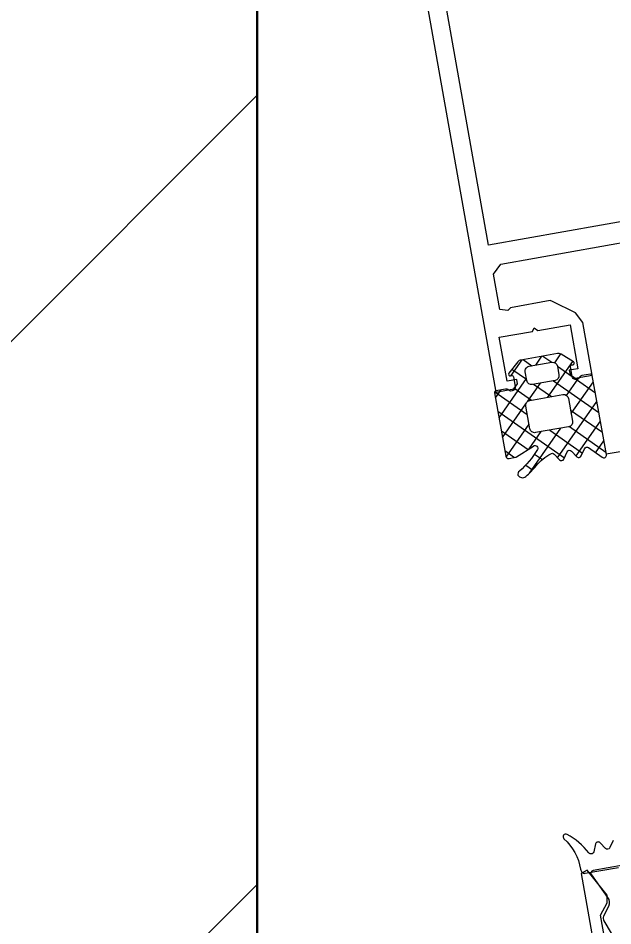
# Model space of a CAD drawing. Header units: millimetres. Extents: x -8417289 to 9420486, y 0 to 166066.
# Drawn here: x 73175.5 to 73242.1, y 105877.8 to 105979.5 of the extents above; entities that cross this region are included whole.
import ezdxf
from ezdxf import colors
from ezdxf.entities.mleader import LeaderData, LeaderLine
from ezdxf.math import Vec2, Vec3

# ---------------------------------------------------------------- set-up
doc = ezdxf.new("R2010")
doc.units = ezdxf.units.MM
doc.header["$MEASUREMENT"] = 0
doc.layers.get('0').update_dxf_attribs({"color": 250, "lineweight": 9})
for name, color, linetype, lineweight in [('АР_Перегородки витражные', 152, 'Continuous', 13), ('АР_Размеры дверей', 15, 'Continuous', 0), ('АР_Сущ Несущая стена', 216, 'Continuous', 30), ('АР_Штриховка кирпич', 250, 'Continuous', 9)]:
    doc.layers.add(name, color=color, linetype=linetype, lineweight=lineweight)
doc.layers.add('ТХ_привязки ЭО', color=96, linetype='Continuous')
doc.layers.add('ТХ_размеры', color=240, linetype='Continuous')
doc.layers.get('АР_Размеры дверей').off()
doc.styles.add('ISOCPEUR', font='isocpeur.TTF')
doc.styles.add('ГОСТ 2.304', font='isocpeur.TTF', dxfattribs={"width": 0.7})

# ---------------------------------------------------------------- blocks, each defined once
blk = doc.blocks.new('стойка витр.')
h = blk.add_hatch()
h.set_pattern_fill('ANSI37', scale=0.5, angle=-69.23283665521843)
h.set_pattern_definition([(335.7671633447816, (-69115.31625940584, 318510.9409690977), (0.6515825639889636, 1.447617495164233), []), (65.76716334478155, (-69115.31625940584, 318510.9409690977), (-1.447617495164233, 0.6515825639889636), [])])
edge = h.paths.add_edge_path()
edge.add_line((-22.69442369043827, 14.13646889062511), (-23.03581465108437, 15.03674084689555))
edge.add_arc((-23.43472203482704, 14.88552442783714), 0.426606969231953, 20.76054121617168, 72.29995807937499)
edge.add_arc((-23.17519432072194, 15.69843630689562), 0.4267278803337561, 110.7639791014305, 252.28796188313498, ccw=False)
edge.add_line((-23.32647754022037, 16.09744767434313), (-22.30045238576713, 16.48652534212306))
edge.add_arc((-22.23557122191811, 16.31559297980009), 0.1828317202011609, 20.74895968860318, 110.7853670150393, ccw=False)
edge.add_line((-22.06459766681655, 16.38036551539699), (-22.02136925791274, 16.26636916297139))
edge.add_arc((-21.85036169383434, 16.33121481389334), 0.1828894349477776, 200.7666051414026, 335.7779732891441)
edge.add_line((-21.68357339510112, 16.25618009645405), (-21.08991230116226, 17.78525728297245))
edge.add_arc((-21.70321396183568, 17.95657679537892), 0.6367804192309714, 344.3928406199507, 381.7248777476984)
edge.add_line((-21.1116628201562, 18.19228116337763), (-22.58147269752226, 22.06827310883818))
edge.add_arc((-23.18057156739388, 21.852472630542), 0.6367804192296693, 19.80944894391843, 57.14148607166609)
edge.add_line((-22.83507592984824, 22.38737642259366), (-24.29334917705273, 23.13834224954917))
edge.add_arc((-24.36844682475663, 22.97158227615987), 0.1828894349476184, 65.75635339884347, 200.7677215648203)
edge.add_line((-24.53945312526776, 22.90673329312267), (-24.49622471639304, 22.79273694081348))
edge.add_arc((-24.66715707872659, 22.7278557770023), 0.1828317201976129, -69.25104032206309, 20.78536700277641, ccw=False)
edge.add_line((-24.60238454316277, 22.55688222189201), (-25.62840969761601, 22.16780455411208))
edge.add_arc((-25.77973726672901, 22.56679910380675), 0.4267278803402734, 149.2463648073436, 290.7703475895543, ccw=False)
edge.add_arc((-26.51302534269302, 23.00322659508151), 0.4266069692186295, 329.2343686070108, 380.7737854734352)
edge.add_line((-26.11415292418678, 23.1545352198882), (-26.50320860397187, 24.18050239048171))
edge.add_arc((-26.6741821590871, 24.11572985494814), 0.1828317201915107, 20.74895966852365, 110.7853670116034)
edge.add_line((-26.73906332292245, 24.28666221726598), (-33.46508004333009, 21.73609814226074))
edge.add_arc((-33.37260125833668, 21.44478009969028), 0.3056444463767395, 107.6120180140902, 200.6882886899978)
edge.add_line((-33.6585366082727, 21.33680091994756), (-33.39916615508264, 20.65282280623796))
edge.add_arc((-33.11489203283651, 20.76049792175978), 0.3039830703862393, 200.7452912846324, 225.8123610097134)
edge.add_line((-33.32677140043234, 20.54252351805917), (-31.79381202385412, 18.90709041146329))
edge.add_arc((-32.0063560722166, 18.68866847666476), 0.3047673113958362, -108.86283880448178, 45.781400895661875, ccw=False)
edge.add_arc((-28.70749382052437, 27.75544220980088), 9.952967568180252, 231.9543329511108, 250.0411665169116, ccw=False)
edge.add_arc((-35.13741779119496, 19.64784166335459), 0.4002801790554734, 42.30928712460122, 119.2250395725891)
edge.add_arc((-34.91139847875967, 19.56672148584141), 0.6024183835395109, 134.3950067436913, 228.6478049676944)
edge.add_arc((-28.53884731806517, 27.80771469972205), 11.01872594929672, 232.0873456721725, 240.8889416158169)
edge.add_arc((-36.88860151399224, 12.8729826853881), 6.091684827127049, 40.75890454826748, 60.61437004968877, ccw=False)
edge.add_arc((-32.50226594848368, 16.64775385941913), 0.3047655738188228, -34.89587558046088, 41.60271899476669, ccw=False)
edge.add_line((-32.25229934006347, 16.47340148731018), (-32.76342180219945, 15.75802363698313))
edge.add_arc((-32.51342051808022, 15.58368567090239), 0.3047857747310843, 145.1100748179471, 256.4242518685471)
edge.add_line((-32.58496309185284, 15.28741547561367), (-31.72801335877739, 15.09082250765641))
edge.add_arc((-31.79955593254474, 14.79455231235153), 0.3047857747455557, -34.88992517811971, 76.42425187022229, ccw=False)
edge.add_line((-31.54955464840168, 14.62021434627968), (-32.06065512256464, 13.90477851201285))
edge.add_arc((-31.81065383841726, 13.73044054594722), 0.304785774745541, 145.1100748233031, 256.4242518693868)
edge.add_line((-31.88219641218893, 13.4341703506434), (-31.02524667911348, 13.23757738269342))
edge.add_arc((-31.09682011228135, 12.94126594878393), 0.3048331054871362, -24.2246592297883, 76.42043308581259, ccw=False)
edge.add_line((-30.81882951050648, 12.81618818287097), (-31.59985344059533, 11.12048939903616))
edge.add_arc((-31.32187980059053, 10.99539431777895), 0.3048247429134716, 155.7710645559098, 290.7402899417831)
edge.add_line((-31.21393143609748, 10.71032366952568), (-22.80062470957637, 13.90072279884771))
edge.add_arc((-22.86539724513609, 14.07169635396312), 0.1828317202009504, 290.7489596761703, 380.7489600455551)
edge = h.paths.add_edge_path(flags=16)
edge.add_line((-23.10434971895302, 21.04022295145114), (-22.19142218885827, 18.63276889372355))
edge.add_arc((-22.69773797682865, 18.4407695405971), 0.5414973949605305, -69.23283665472542, 20.767163345274582, ccw=False)
edge.add_line((-22.5057386237022, 17.93445375262672), (-23.43116100440966, 17.58352553217992))
edge.add_arc((-23.62316035752519, 18.08984132014666), 0.5414973949532591, 200.7671633443313, 290.7671633443313, ccw=False)
edge.add_line((-24.12947614549194, 17.89784196703113), (-25.04240367558668, 20.30529602475872))
edge.add_arc((-24.53608788761267, 20.4972953778888), 0.541497394965222, 110.76716334549809, 200.7671633454981, ccw=False)
edge.add_line((-24.72808724074275, 21.00361116586282), (-23.80266486003529, 21.35453938630963))
edge.add_arc((-23.6106655069234, 20.84822359833925), 0.5414973949553709, 20.767163343835023, 110.767163343835, ccw=False)
edge = h.paths.add_edge_path(flags=16)
edge.add_line((-26.85119390953332, 20.26120087689196), (-25.51269974335446, 16.73149769075098))
edge.add_arc((-26.01901553132848, 16.5394983376209), 0.541497394965222, -69.23283665450191, 20.76716334549809, ccw=False)
edge.add_line((-25.82701617819839, 16.03318254964688), (-28.23444912247942, 15.12026302596496))
edge.add_arc((-28.4264484756095, 15.62657881394625), 0.5414973949720253, 200.7671633452251, 290.76716334522513, ccw=False)
edge.add_line((-28.9327642635908, 15.43457946081617), (-30.27125842979876, 18.96428264696442))
edge.add_arc((-29.76494264181383, 19.15628200007632), 0.5414973949689773, 110.76716334328901, 200.767163343289, ccw=False)
edge.add_line((-29.95694199492573, 19.66259778806125), (-27.5495090506447, 20.57551731175045))
edge.add_arc((-27.35750969751825, 20.06920152376551), 0.541497394974137, 20.767163344728715, 110.76716334472869, ccw=False)
at = {"lineweight": 0, "ltscale": 100, "transparency": 33554687}
for points in [[(65.92687011216185, 59.2824299609274), (-26.6419368966599, 24.17953274302999), (-25.90703195796232, 22.24153677027789), (-25.27813291337225, 21.95846499659092), (-24.82208952034125, 22.13140062004823), (-25.21116718812846, 23.15742577453057), (-20.53714279274573, 24.92985650197079), (-19.19699615391437, 21.39579562939616), (-18.76855027934653, 21.29748815141647), (-18.98085410959902, 20.82581386800302), (-17.68393587967148, 17.40574934773758), (-22.35796027505421, 15.63331862029736), (-22.70380953396671, 16.54534742246324), (-23.1598529269977, 16.37241179900593), (-23.44292470067739, 15.74351275440858), (-22.75122618288151, 13.91945515007683), (-17.16517298531835, 16.03773513642955), (-16.24131551088067, 17.04008095841709), (-15.46667035139399, 19.81128934778826), (-15.4391308168415, 20.08251046122314), (-17.03864790883381, 24.30054944750736), (-17.39634782800567, 24.5561396704943), (-17.47095398549573, 25.44057095424068), (-13.70890040838276, 26.86717441076325), (-12.4510803312005, 26.30097287951503), (-4.305940852005733, 4.821667629301373)], [(-69.8438361948356, -5.633594956780144), (-69.21493715024553, -5.916666730459838), (-30.90838462579995, 8.609511357899464), (-30.62531285212026, 9.238410402496811), (-31.1873041553481, 10.72042096611403)], [(-87.1591497787449, -0.2033993985096458), (-82.02911098225741, 1.741955958394101), (-80.54324021661887, 1.262233232868311), (-79.70200834979187, 1.450846736610401), (-77.34320693471818, 4.170836259007046), (-77.83057009245385, 4.768357554989052), (-90.48468705118285, -0.0301937209587777)]]:
    blk.add_lwpolyline(points, dxfattribs=at)
blk.add_lwpolyline([(63.8117502759269, 56.26367979055794), (85.07351613373612, 0.1949089383633691), (10.63088292890461, -28.03438542609365), (-10.63088292890461, 28.03438542610093)], close=True, dxfattribs=at)
at = {"color": 7, "lineweight": 0, "ltscale": 100, "transparency": 33554687}
blk.add_lwpolyline([(-22.69442369043827, 14.13646889062511), (-23.03581465108437, 15.03674084689555, 0.2287523810762611), (-23.30501911480678, 15.29193636016134, -0.7101639231358212), (-23.32647754022037, 16.09744767434313), (-22.30045238576713, 16.48652534212306, -0.4143996870914876), (-22.06459766681655, 16.38036551539699), (-22.02136925791274, 16.26636916297139, 0.6682503890445888), (-21.68357339510112, 16.25618009645405), (-21.08991230116226, 17.78525728297245, 0.1643479059441302), (-21.1116628201562, 18.19228116337763), (-22.58147269752226, 22.06827310883818, 0.1643479059441302), (-22.83507592984824, 22.38737642259366), (-24.29334917705273, 23.13834224954917, 0.6682503891596868), (-24.53945312526776, 22.90673329312267), (-24.49622471639304, 22.79273694081348, -0.4143996870833266), (-24.60238454316277, 22.55688222189201), (-25.62840969761601, 22.16780455411208, -0.7101639231391418), (-26.14645609946456, 22.78500538597291, 0.2287523810910513), (-26.11415292418678, 23.1545352198882), (-26.50320860397187, 24.18050239048171, 0.4143996871765861), (-26.73906332292245, 24.28666221726598), (-33.46508004333009, 21.73609814226074, 0.4300281847644905), (-33.6585366082727, 21.33680091994756), (-33.39916615508264, 20.65282280623796, 0.1098139781175365), (-33.32677140043234, 20.54252351805917), (-31.79381202385412, 18.90709041146329, -0.8000358277039689), (-32.10488848172827, 18.40026861818478, -0.07908294790216032), (-34.84140179419774, 19.91728321780829, 0.3488032577412263), (-35.33285102594527, 19.99716969329165, 0.4361245879823007), (-35.30940773655311, 19.11450854978466, 0.03842309887939363), (-33.89950172111276, 18.18089248692559, -0.08685322061285544), (-32.2743724368047, 16.85010652759956, -0.3467629046601076), (-32.25229934006347, 16.47340148731018), (-32.76342180219945, 15.75802363698313, 0.5278770357902526), (-32.58496309185284, 15.28741547561367), (-31.72801335877739, 15.09082250765641, -0.5278770357776507), (-31.54955464840168, 14.62021434627968), (-32.06065512256464, 13.90477851201285, 0.5278770357650493), (-31.88219641218893, 13.4341703506434), (-31.02524667911348, 13.23757738269342, -0.4697389635461835), (-30.81882951050648, 12.81618818287097), (-31.59985344059533, 11.12048939903616, 0.667984424932516), (-31.21393143609748, 10.71032366952568), (-22.80062470957637, 13.90072279884771, 0.4142135642613711)], format="xyb", close=True, dxfattribs=at)
for points in [[(-26.73906332292245, 24.28666221726598), (-26.73906332292245, 24.28666221726598)], [(-22.80062470957637, 13.90072279884771), (-22.80062470957637, 13.90072279884771)]]:
    blk.add_lwpolyline(points, dxfattribs=at)
at = {"color": 7}
for points in [[(-23.10434971895302, 21.04022295145114), (-22.19142218885827, 18.63276889372355, -0.414213562373095), (-22.5057386237022, 17.93445375262672), (-23.43116100440966, 17.58352553217992, -0.414213562373095), (-24.12947614549194, 17.89784196703113), (-25.04240367558668, 20.30529602475872, -0.414213562373095), (-24.72808724074275, 21.00361116586282), (-23.80266486003529, 21.35453938630963, -0.414213562373095)], [(-26.85119390953332, 20.26120087689196), (-25.51269974335446, 16.73149769075098, -0.414213562373095), (-25.82701617819839, 16.03318254964688), (-28.23444912247942, 15.12026302596496, -0.414213562373095), (-28.9327642635908, 15.43457946081617), (-30.27125842979876, 18.96428264696442, -0.414213562373095), (-29.95694199492573, 19.66259778806125), (-27.5495090506447, 20.57551731175045, -0.414213562373095)]]:
    blk.add_lwpolyline(points, format="xyb", close=True, dxfattribs=at)
at = {"color": 7, "lineweight": 0, "ltscale": 100, "transparency": 33554687}
blk.add_lwpolyline([(-73.5447564960632, 1.939910030763713), (-74.40167723721243, 2.136513992714754, -0.5278679585528251), (-74.58013349509565, 2.607115686776524), (-74.06369480097783, 3.308391450875206, 0.5779496213016146), (-74.28822709678207, 3.786457927264564), (-75.21591578132939, 3.825837128097191, -0.615333828900983), (-75.41972296024323, 4.330405631961185, 0.1014034095220688), (-73.83454927545972, 7.11715754520992, 0.8870851218243345), (-74.38353605600423, 7.372048574252403, -0.1649969122064492), (-77.37516639285604, 4.905523520799761), (-77.48916274512885, 4.862295111939602, 0.4143043114941015), (-77.73690205768798, 4.311953389369592), (-76.39677740688785, 0.7779505007420084, 0.2286961432583318)], format="xyb", dxfattribs=at)
at = {"lineweight": 0, "ltscale": 100, "transparency": 33554687}
blk.add_lwpolyline([(-76.06142006575828, 0.3027815256646136), (-77.27188147796551, 3.494853341355338, 0.5512236456822476), (-77.7769173583074, 3.597680757055059), (-79.92338595120236, 1.349376512123854, -0.2673491356416615), (-80.91622193696094, 1.059369939495809), (-82.0875922003761, 1.397509788286698, 0.2496293600316565), (-82.58705019962508, 1.269536347390385), (-86.19986947378493, -1.925987660470128, 0.8270430078467679)], format="xyb", dxfattribs=at)
at = {"color": 7, "lineweight": 0, "ltscale": 100, "transparency": 33554687}
blk.add_arc((-33.37357679728302, 21.44486016019073), 0.304760386648688, 110.7561904730667, 200.7778938289061, dxfattribs=at)
blk = doc.blocks.new('A$Cf7573d2c')
at = {"layer": 'АР_Перегородки витражные', "rotation": 80.28340479355269}
blk.add_blockref('стойка витр.', (29.17858439369593, -60.01344902928395), dxfattribs=at)
blk = doc.blocks.new('A$Cec9b444d')
at = {"color": 241, "ltscale": 100, "true_color": 0xf7abae, "rotation": 359}
blk.add_blockref('A$Cf7573d2c', (-2406.342871125562, -6569.669669666932), dxfattribs=at)
blk = doc.blocks.new('_None')

msp = doc.modelspace()

# ---------------------------------------------------------------- hatches: boundary and pattern name
at = {"layer": 'АР_Штриховка кирпич', "ltscale": 100}
h = msp.add_hatch(dxfattribs=at)
h.set_pattern_fill('ANSI32', color=256, scale=500)
h.set_pattern_definition([(45, (-893604.2055469342, 164822.7913692372), (-132.5825214724777, 132.5825214724777), []), (45, (-893515.8171994342, 164822.7913692372), (-132.5825214724777, 132.5825214724777), [])])
h.paths.add_polyline_path([(76032.27575057946, 102375.6824583525), (75522.27575057949, 101865.6824583525), (75522.27575057943, 99715.68245835253), (74902.43186439213, 99715.68245835253), (74902.43186439216, 98935.68245835259), (75132.46680883368, 98935.68245835253), (75132.50175327464, 98934.0810305279), (75642.43186439268, 98934.0810305279), (75642.39691995172, 98935.68245835247), (78642.39691995183, 98935.68245835253), (78642.43186439216, 98815.68245835253), (79152.43186439102, 98815.68245835253), (79152.43186439126, 99445.8378912746), (76032.27575057943, 99445.68245835253)])
h.paths.add_polyline_path([(72392.27575057952, 101256.6306253331), (73172.27575057946, 101267.4462069859), (73172.27575057949, 101865.6824583525), (75522.27575057949, 101865.6824583525), (76032.27575057946, 102375.6824583525), (72902.7041359643, 102375.6824583525), (72902.27575057949, 105875.9435017856), (73202.275750615, 105875.9435017877), (73202.27575057949, 106369.3739539164), (72392.27575057931, 106369.3739539164), (72392.27698862406, 104619.4999999983), (72902.27698862417, 104619.4999999983), (72902.04512880131, 102869.4999999984), (72392.04512880123, 102869.4999999984)])
h.paths.add_polyline_path([(73172.2757505794, 100095.0384161595), (72392.27575057943, 100095.0384161596), (72392.27575057963, 98935.4897598165), (74902.5052344019, 98935.71915412537), (74902.35849438235, 99715.64576257975), (73172.27575057946, 99715.56315136206)])

# ---------------------------------------------------------------- linework, layer by layer
at = {"layer": 'АР_Сущ Несущая стена', "ltscale": 100}
for p, q in [((73202.27575057952, 105875.9435017979), (73202.27575057952, 106369.3739539165)), ((73202.27575057946, 105875.943501807), (73202.27575057946, 106369.3739539256))]:
    msp.add_line(p, q, dxfattribs=at)
at = {"layer": 'АР_Сущ Несущая стена', "lineweight": 18, "ltscale": 100}
msp.add_arc((72770.17612167158, 115484.9159482658), 9778.654617052323, 272.5925479651556, 356.6353913737287, dxfattribs=at)

# ---------------------------------------------------------------- block references
at = {"layer": 'АР_Размеры дверей', "ltscale": 100}
msp.add_blockref('A$Cec9b444d', (75635.89842551973, 112589.4983117845), dxfattribs=at)

# ---------------------------------------------------------------- leaders
at = {"layer": 'ТХ_привязки ЭО'}
ml = msp.add_multileader_mtext('Standard', dxfattribs=at)
ml.set_content('\\A1;{\\fArial|b0|i0|c204|p34;Кабель из стены на Н-1200 \\A0;мм от УЧП\\A1; (\\fArial|b0|i0|c0|p34;L-1\\fArial|b0|i0|c204|p34;,0м)\\Pдля подкл. электросушителя для рук \\A0;(поз. У240):\\P- 1,0 кВт/220В/1Ф}', color=256, style='ISOCPEUR')
ml.set_leader_properties()
ml.set_arrow_properties(name='NONE')
ml.build(insert=Vec2(0, 0))
ml.multileader.update_dxf_attribs({"text_left_attachment_type": 6, "text_right_attachment_type": 6, "dogleg_length": 0.36})
ctx = ml.context
ctx.base_point, ctx.char_height, ctx.landing_gap_size, ctx.plane_origin = Vec3(80055.5, 106064, -2.249999999999947e-08), 200, 0, Vec3(89045.9693486441, 108224.6045400766, -2.249999999999947e-08)
ctx.left_attachment, ctx.right_attachment = 6, 6
notes = []
notes.append((ctx, [(0, (1, 1, 0), (80055.14, 106064, -2.249999999999947e-08), (1, 0), 0.36, [(2, [(72555.49514345088, 119722.9869841296, -2.249999999999947e-08)], 0, [])])]))
ctx.mtext.insert, ctx.mtext.width, ctx.mtext.flow_direction = Vec3(80055.5, 106304, -2.249999999999947e-08), 6437.977942073427, 5
ml = msp.add_multileader_mtext('Standard', dxfattribs=at)
ml.set_content('{\\fArial|b0|i0|c204|p34;Розетка на \\fArial|b0|i0|c0|p34;H-1800\\fArial|b0|i0|c204|p34;мм от УЧП\\Pдля подкл.:\\P- 1х0.5кВт/220В/1Ф - доп. оборуд-е}', color=256, style='ISOCPEUR')
ml.set_leader_properties()
ml.set_arrow_properties(name='NONE')
ml.build(insert=Vec2(0, 0))
ml.multileader.update_dxf_attribs({"text_left_attachment_type": 6, "text_right_attachment_type": 6, "dogleg_length": 0.36})
ctx = ml.context
ctx.base_point, ctx.char_height, ctx.plane_origin = Vec3(76398.44094809052, 104918.154045783), 200, Vec3(91864.73332104899, 99307.02442490816)
ctx.left_attachment, ctx.right_attachment = 6, 6
notes.append((ctx, [(0, (1, 1, 0), (76398.08094809052, 104918.154045783), (1, 0), 0.36, [(1, [(69904.89691995154, 109941.2313013992)], 0, [])])]))
ctx.mtext.insert, ctx.mtext.width, ctx.mtext.flow_direction = Vec3(76400.44094809052, 105176.9535000804), 4801.524208426941, 5
at = {"layer": 'ТХ_размеры'}
ml = msp.add_multileader_mtext('Standard', dxfattribs=at)
ml.set_content('\\pxsm1,qc;{\\C256;предусмотреть усиление}', color=7, style='ГОСТ 2.304')
ml.set_leader_properties(color=256, lineweight=25)
ml.build(insert=Vec2(0, 0))
ml.multileader.update_dxf_attribs({"text_left_attachment_type": 6, "text_right_attachment_type": 6, "dogleg_length": 150, "arrow_head_size": 225, "scale": 75})
ctx = ml.context
ctx.base_point, ctx.scale, ctx.char_height, ctx.arrow_head_size, ctx.landing_gap_size, ctx.plane_origin = Vec3(52171.14691995172, 105615.6828441746), 75, 187.5, 225, 150, Vec3(77989.48368784052, 92915.03937528539)
ctx.left_attachment, ctx.right_attachment, ctx.text_align_type = 6, 6, 1
notes.append((ctx, [(1, (1, 1, 0), (54642.39691995172, 105615.6828441746), (-1, 0), 150, [(1, [(54985.5, 107700.6824583528)], 0, [])])]))
ctx.mtext.insert, ctx.mtext.width, ctx.mtext.defined_height, ctx.mtext.alignment, ctx.mtext.line_spacing_factor, ctx.mtext.flow_direction = Vec3(53030.63431042602, 105859.4328441746), 2623.525219051409, 2263.282723931537, 2, 0.8, 5
for ctx, leaders in notes:
    for number, flags, end, landing, length, lines in leaders:
        leader = LeaderData()
        leader.index, (leader.has_last_leader_line, leader.has_dogleg_vector, leader.attachment_direction) = number, flags
        leader.last_leader_point, leader.dogleg_vector, leader.dogleg_length = Vec3(end), Vec3(landing), length
        for number, points, colour, breaks in lines:
            line = LeaderLine()
            line.index, line.vertices, line.color, line.breaks = number, Vec3.list(points), colors.encode_raw_color(colour), breaks
            leader.lines.append(line)
        ctx.leaders.append(leader)

doc.saveas('drawing.dxf')
